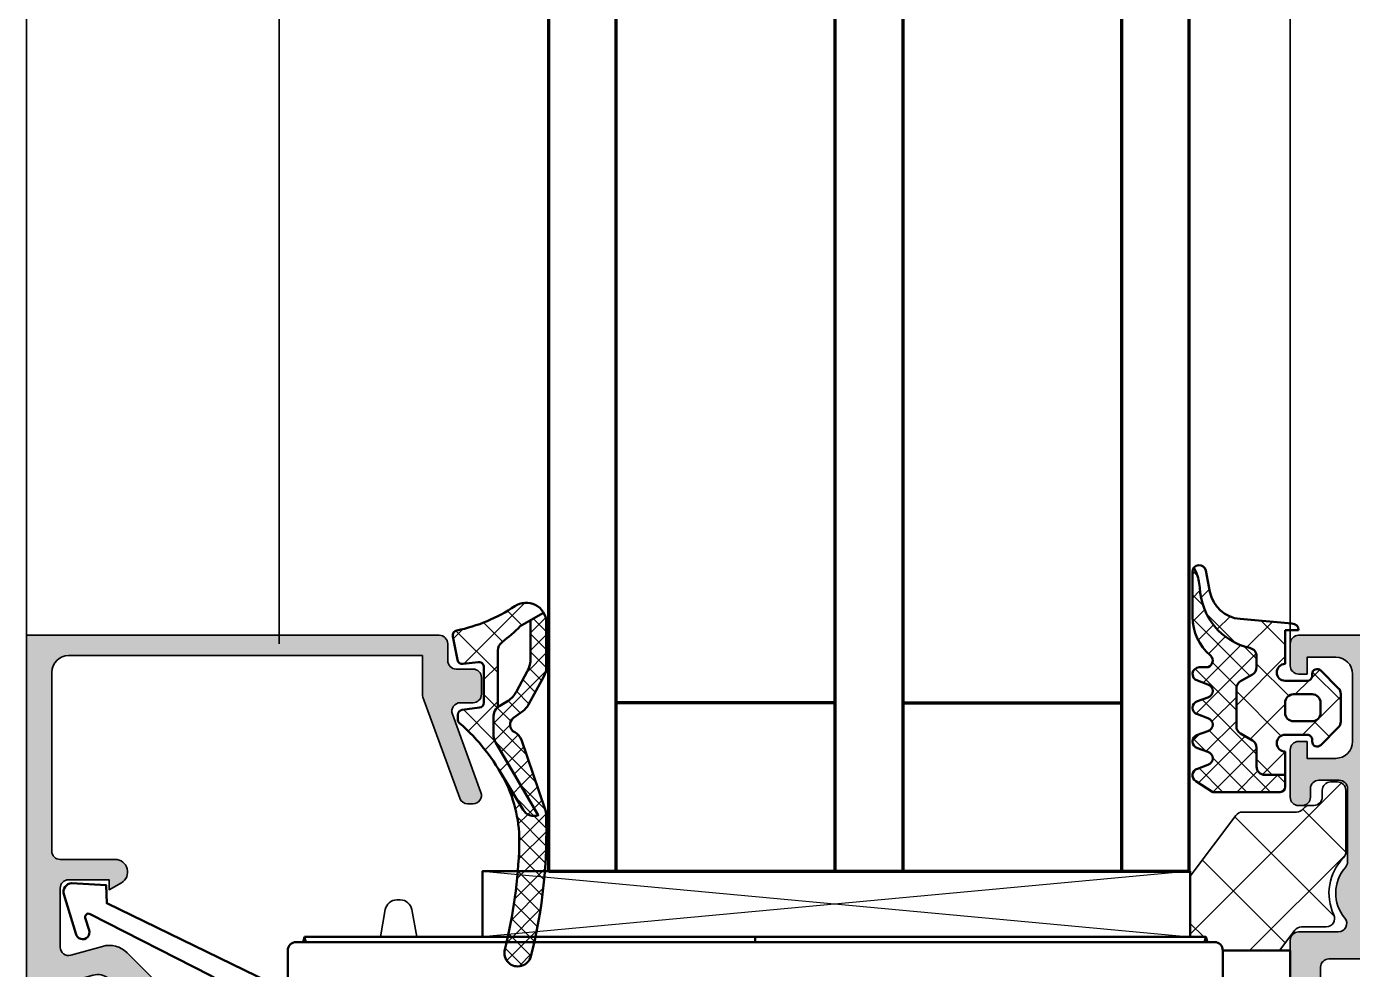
# Model space of a CAD drawing. Header units: millimetres. Extents: x -1189 to 0, y 0 to 841.
# Drawn here: x -469 to -390.3, y 410.7 to 466.6 of the extents above; entities that cross this region are included whole.
import ezdxf

# ---------------------------------------------------------------- set-up
doc = ezdxf.new("R2010")
doc.units = ezdxf.units.MM
doc.linetypes.add('ACAD_ISO10W100', pattern=[18, 12, -3, 0, -3])
for name, color, linetype, lineweight in [('S03_AL_Kontur', 255, 'Continuous', 35), ('S04_AL_Schraffur', 253, 'Continuous', 25), ('S05_EPDM_Kontur', 31, 'Continuous', 50), ('S06_EPDM_Schraffur', 43, 'Continuous', 25), ('S13_Zubehör_Kontur', 32, 'Continuous', 50), ('S14_Zubehör_Schraffur', 33, 'Continuous', 25), ('S15_Glas_Kontur', 4, 'Continuous', 70), ('S18_Mittellinie', 10, 'ACAD_ISO10W100', 25), ('S27_Hilfslinie', 6, 'Continuous', 25), ('S35_Dämmung_Kontur', 3, 'Continuous', 35), ('S36_Dämmung_Schraffur', 120, 'Continuous', 25)]:
    doc.layers.add(name, color=color, linetype=linetype, lineweight=lineweight)

# ---------------------------------------------------------------- blocks, each defined once
blk = doc.blocks.new('265266_s1')
at = {"layer": 'S13_Zubehör_Kontur'}
for p, q in [((-49.50000000000006, 5.800000000001347), (-49.58660254037846, 5.500000000001364)), ((-22.75, 5.800000000005923), (-49.50000000000006, 5.800000000001347)), ((-49.41339745962159, 5.500000000001307), (-49.50000000000006, 5.800000000001347)), ((-22.74999999999994, 5.500000000005855), (-22.75, 5.800000000005923)), ((4, 5.800000000001347), (-22.75, 5.800000000005923)), ((3.913397459621535, 5.500000000001307), (4, 5.800000000001347)), ((4, 5.800000000001347), (4.086602540378465, 5.500000000001364)), ((-52.20098834950363, 4.999999999999915), (-54.5, 4.999999999999915)), ((-54.5, 4.999999999999915), (-54.5, -2.000000000000085)), ((-52.20098834950363, 4.999999999999915), (-50.99957028282455, 5.000000000008527)), ((-50.99957028282455, 5.000000000008527), (-50.5, 5.00000000000864)), ((-50.5, 5.000000000000028), (-50.5, -3)), ((4.5, 5.5), (-50, 5.500000000000028)), ((5, 2), (5, 5.000000000000028)), ((-16, 2.499999999997044), (-16, -2.955857780762017e-12)), ((-2.5, 2.999999999997044), (-15.5, 2.999999999997044)), ((-2, -2.955857780762017e-12), (-2, 2.499999999997044)), ((-41, 1.5), (-31.5, 1.5)), ((-41, -3), (-41, 1.5)), ((-31.5, 1.5), (-31.5, -3)), ((-0.5, -3), (-0.5, 1.010000000000019)), ((-0.009999999999990905, 1.5), (4.5, 1.5)), ((0, 1.500000000003126), (0, -0.2999999999968566)), ((-15.5, -0.5000000000029559), (-2.5, -0.5000000000029559)), ((0, -0.2999999999968566), (0.6803300858899206, -0.9803300858868056)), ((-52.20098834950363, -2.000000000000085), (-54.5, -2.000000000000085)), ((-52.20098834950363, -2.000000000000085), (-50.99957028282455, -1.999999999991473)), ((-50.99957028282455, -1.99999999999153), (-50.50000000000006, -1.99999999999136)), ((-0.3803300858899092, -2.040990257666607), (-0.5, -1.921320343556545)), ((-50, -3.5), (-41.5, -3.5)), ((-31, -3.5), (-1, -3.5))]:
    blk.add_line(p, q, dxfattribs=at)
for centre, radius, start, end in [((-50, 5.000000000000028), 0.4999999999999988, 90, 180), ((4.5, 5.000000000000028), 0.4999999999999957, 0, 90), ((-15.5, 2.499999999997044), 0.4999999999999971, 90, 180), ((-2.5, 2.499999999997044), 0.4999999999999982, 0, 90), ((4.5, 2), 0.4999999999999982, 270, 0), ((-0.009999999999990905, 1.009999999999991), 0.4900000000000138, 90, 180), ((-15.5, -2.955857780762017e-12), 0.4999999999999982, 180, 270), ((-2.5, -2.955857780762017e-12), 0.4999999999999938, 270, 0), ((0.1500000000000341, -1.510660171776692), 0.7499999999999993, 224.9999999999988, 44.99999999999885), ((-50, -3), 0.4999999999999993, 180, 270), ((-41.5, -3), 0.4999999999999993, 270, 0), ((-31, -3), 0.5000000000000004, 180, 270), ((-1, -3), 0.4999999999999982, 270, 0)]:
    blk.add_arc(centre, radius, start, end, dxfattribs=at)
blk = doc.blocks.new('284321_s')
at = {"layer": 'S06_EPDM_Schraffur'}
h = blk.add_hatch(dxfattribs=at)
h.set_pattern_fill('NETZ', color=256, scale=2, angle=45, style=0)
h.set_pattern_definition([(45, (-5.979347275837588, -9.278510235072648), (-1.414213562373095, 1.414213562373095), []), (135, (-5.979347275837588, -9.278510235072648), (-1.414213562373095, -1.414213562373095), [])])
h.paths.add_polyline_path([(-0.3999790000000003, -1.299988000000015), (-0.3999790000000001, -1.200000001397133e-05, -0.4142135623730951), (-0.09997899999999964, 0.2999879999999861), (4.599999999994983e-05, 0.2999879999999858, 0.6679111284587087), (0.212297017331592, 0.812009895355481), (-0.8283893595662757, 1.853428954997566, 0.1990038235387452), (-1.182067141974669, 1.999999999999986), (-2.818115582841876, 1.999999999999986, 0.1990380130521464), (-3.171839854900998, 1.85338242649604), (-4.212301265536798, 0.8119145223560058, 0.6678172218043976), (-3.999953999999999, 0.2999879999999867), (-3.89996, 0.2999879999999867, -0.4142135623730951), (-3.59996, -1.200000001418491e-05), (-3.599959999999998, -1.299988000000013, -1), (-4.599959999974696, -1.299999237060561), (-5.979347275837587, -1.29999923706056), (-5.979347275837588, -2.497567728214286, 0.4142135623730951), (-5.479347275837587, -2.997567728214285), (-4.368024699250772, -2.997567728214284, -0.2679491924311201), (-3.935011997358572, -3.247567728214275), (-3.530866808925782, -3.947567728214279, 0.267949192431124), (-3.097854107033576, -4.197567728214272), (-0.8608442593388665, -4.197567728214273, 0.2679491924311239), (-0.4278315574466628, -3.947567728214281), (-0.02368636901391781, -3.247567728214301, -0.2679491924311238), (0.4093263328783305, -2.997567728214285), (1.06074449317749, -2.997567728214285, -0.3534969980658867), (1.549587389633271, -3.392531436455834, 0.341599814051697), (5.140925753693862, -6.365635498201673, -0.06752679863076104), (6.038153546060274, -6.578184215367522), (6.310894151859288, -6.715088915592434, 0.6432424349068188), (6.141102057970421, -6.007187215280185), (4.880022241177082, -5.762001107622937, -0.3345433601071755), (3.269361383234079, -3.973360450798539), (3.000032407348655, -0.8999902761873573, 0.4142098836640213), (2.600002288818329, -0.4999640024314189), (2.600002288818327, -1.299999237060562), (0.600021000211541, -1.299988000000016, -1)])
h.paths.add_polyline_path([(-1.699966, -1.300012000000013), (-2.299973000000001, -1.300012000000013, -0.4142250617865642), (-2.799973, -0.800012000000014), (-2.799973, 0.2999879999999865, -0.4142353984452394), (-2.299973, 0.7999879999999865), (-1.699966, 0.7999879999999862, -0.414235398445239), (-1.199966, 0.2999879999999863), (-1.199966, -0.8000120000000134, -0.4142250617865648)], flags=16)
h = blk.add_hatch(dxfattribs=at)
h.set_pattern_fill('NETZ', color=256, angle=45, style=0)
h.set_pattern_definition([(45, (-7.000244580672491, -9.378509675498458), (-0.7071067811865475, 0.7071067811865476), []), (135, (-7.000244580672491, -9.378509675498458), (-0.7071067811865476, -0.7071067811865475), [])])
h.paths.add_polyline_path([(1.104974994592328, -5.740995458956932, 0.2202371181283667), (3.392356768698632, -6.799824801794105), (6.065270870516153, -6.79982440294593, 0.1669171903596241), (6.310894151859288, -6.715088915592434), (6.038153546060274, -6.578184215367522, 0.06752679863076298), (5.140925753693836, -6.365635498201671, -0.3422027620270613), (1.547792832586117, -3.384501751541772, 0.3488756812081263), (1.06074449317749, -2.997567728214285), (0.4093263328783305, -2.997567728214285, 0.2679491924311238), (-0.02368636901391781, -3.247567728214301), (-0.4278315574466628, -3.947567728214281, -0.2679491924311239), (-0.8608442593388665, -4.197567728214273), (-3.097854107033576, -4.197567728214272, -0.267949192431124), (-3.530866808925782, -3.947567728214279), (-3.935011997358572, -3.247567728214275, 0.2679491924311201), (-4.368024699250772, -2.997567728214284), (-5.479347275837587, -2.997567728214285, -0.4142135623730951), (-5.979347275837588, -2.497567728214286), (-5.979347275837587, -1.29999923706056), (-6.699996185302681, -1.29999923706056, 0.4142135623730955), (-6.999967829891258, -1.599970881649126), (-7.000244580672491, -5.599399982475973), (-6.346380012924186, -6.599823413872448, 0.6681840240919628), (-5.613599556381207, -6.503349720024792), (-5.386338966781588, -5.896294055962277, -0.7673244726008703), (-4.61359955638122, -5.896294055962276), (-4.386338966781593, -6.50334972002482, 0.7673331310115358), (-3.613599556381215, -6.50334972002482), (-3.386338966781608, -5.896294055962326, -0.767324604325376), (-2.61359979479978, -5.896294055962325), (-2.386339205200173, -6.503349720024822, 0.7673331310115383), (-1.613599794799794, -6.503349720024821), (-1.386339205200167, -5.896294055962274, -0.7673244726008739), (-0.6135997947997992, -5.896294055962274), (-0.3863392052001725, -6.503349720024821, 0.8769803813819306), (0.400000561960391, -6.399826549960409), (0.4000005619603912, -5.99982239974237, -0.6981236209333596)])
at = {"layer": 'S05_EPDM_Kontur'}
for p, q in [((-3.171839854900998, 1.85338242649604), (-4.212081999999998, 0.8121339999999885)), ((-1.182067141974669, 1.999999999999986), (-2.818115582841876, 1.999999999999986)), ((0.2121730000000002, 0.8121339999999855), (-0.8283893595662757, 1.853428954997566)), ((-3.999953999999999, 0.2999879999999867), (-3.89996, 0.2999879999999867)), ((-0.09997899999999964, 0.2999879999999861), (4.599999999994983e-05, 0.2999879999999858)), ((-3.59996, -1.200000001418491e-05), (-3.599959999999998, -1.299988000000013)), ((-0.3999790000000003, -1.299988000000015), (-0.3999790000000001, -1.200000001397133e-05)), ((2.600002288818329, -0.4999640024314189), (2.600002288818327, -1.299999237060562)), ((-4.599959999974696, -1.299999237060561), (-6.699996185302681, -1.29999923706056)), ((2.600002288818327, -1.299999237060562), (0.600021000211541, -1.299988000000016)), ((3.269361383234079, -3.973360450798539), (3.000032407348655, -0.8999902761873573)), ((-6.999967829891258, -1.599970881649126), (-7.000244580672491, -5.599399982475973)), ((-7.000244580672491, -5.599399982475973), (-6.346380012924186, -6.599823413872448)), ((-5.613599556381207, -6.503349720024792), (-5.386338966781588, -5.896294055962277)), ((-4.61359955638122, -5.896294055962276), (-4.386338966781593, -6.50334972002482)), ((-3.613599556381215, -6.50334972002482), (-3.386338966781608, -5.896294055962326)), ((-2.61359979479978, -5.896294055962325), (-2.386339205200173, -6.503349720024822)), ((-1.613599794799794, -6.503349720024821), (-1.386339205200167, -5.896294055962274)), ((-0.6135997947997992, -5.896294055962274), (-0.3863392052001725, -6.503349720024821)), ((0.400000561960391, -6.399826549960409), (0.4000005619603912, -5.99982239974237)), ((6.141102057970421, -6.007187215280185), (4.880022241177082, -5.762001107622937)), ((3.392356768698632, -6.799824801794105), (6.064141248858711, -6.79982440311449))]:
    blk.add_line(p, q, dxfattribs=at)
blk.add_lwpolyline([(-1.199966, -0.8000120000000134, -0.4142250617865648), (-1.699966, -1.300012000000013), (-2.299973000000001, -1.300012000000013, -0.4142250617865643), (-2.799973, -0.800012000000014), (-2.799973, 0.2999879999999865, -0.4142353984452393), (-2.299973, 0.7999879999999865), (-1.699966, 0.7999879999999862, -0.414235398445239), (-1.199966, 0.2999879999999863)], format="xyb", close=True, dxfattribs=at)
blk.add_lwpolyline([(-5.979347275837588, -1.299999237060561), (-5.979347275837588, -2.497567728214286, 0.414213562373095), (-5.479347275837587, -2.997567728214285), (-4.368024699250772, -2.997567728214284, -0.2679491924311201), (-3.935011997358572, -3.247567728214275), (-3.530866808925782, -3.947567728214279, 0.2679491924311239), (-3.097854107033576, -4.197567728214272), (-0.8608442593388665, -4.197567728214273, 0.267949192431124), (-0.4278315574466628, -3.947567728214281), (-0.02368636901391781, -3.247567728214301, -0.2679491924311236), (0.4093263328783305, -2.997567728214285), (1.06074449317749, -2.997567728214285, -0.3534969980658867), (1.549587389633271, -3.392531436455834, 0.3415998140516969), (5.140925753693862, -6.365635498201673, -0.06752679863076104), (6.038153546060274, -6.578184215367522), (6.310894151859288, -6.715088915592434)], format="xyb", dxfattribs=at)
for centre, radius, start, end in [((-2.818115582841874, 1.499999999999997), 0.4999999999999889, 90.0000000000002, 135.0276992235032), ((-1.182067141974668, 1.499999999999987), 0.499999999999999, 44.97983789557634, 90.00000000000011), ((-3.999954265388173, 0.599992003846034), 0.3000040038461644, 134.9980740408429, 270.0000506847311), ((1.733089717716185e-05, 0.6000035741004854), 0.300015575470291, 270.0054751110642, 44.99659114680607), ((-3.89996, -1.200000001341794e-05), 0.3000000000000002, 359.9999999999999, 89.99999999999993), ((-0.09997899999999987, -1.200000001411183e-05), 0.3000000000000002, 89.99999999999997, 180), ((2.600001699041799, -0.8999947107624201), 0.4000307083314359, 0.0006351573260438627, 89.99991552721995), ((-6.699996185302687, -1.599970881649131), 0.299971644588571, 89.99999999999899, 179.999999999999), ((-4.099959999987347, -1.299993618530287), 0.5000000000189171, 180.0006438361435, 0.0006438361435389345), ((0.1000210001057704, -1.299988000000015), 0.5000000001057707, 180, 359.9999999999999), ((5.261725772444853, -3.798763370053259), 1.999999999999999, 185.0082130055332, 258.9975035678985), ((-4.999969261581404, -5.999822817692918), 0.3999996920023282, 15.00018142191139, 164.9998185780888), ((-2.999969380790694, -5.999822717083705), 0.3999995508152173, 15.00017192125675, 164.9998280787434), ((-0.9999694999999831, -5.999822817692915), 0.3999996920023276, 15.00018142191127, 164.9998185780887), ((0.8000011215366502, -5.99982239807792), 0.4000005595762589, 40.32078762925614, 180.0000002384145), ((3.392287222492599, -3.799852783973204), 2.999972018627021, 220.3198220436176, 270.0013282470845), ((6.06470599999999, -6.399824403114489), 0.4000003986796171, 269.9191054115754, 78.98943755444431), ((-5.999969719983827, -6.399825962065333), 0.3999988397287728, 209.9996744855371, 345.0005278893483), ((-3.999969261581404, -6.399825471817628), 0.399998523826458, 194.9995569349766, 345.0004430650234), ((-1.999969499999984, -6.399825471817629), 0.3999985238264582, 194.9995569349766, 345.0004430650235), ((1.636970080894085e-05, -6.399828109706418), 0.3999841922626231, 194.99971580452, 0.0002234259883169192)]:
    blk.add_arc(centre, radius, start, end, dxfattribs=at)
blk = doc.blocks.new('284834_s_4')
at = {"layer": 'S06_EPDM_Schraffur'}
h = blk.add_hatch(dxfattribs=at)
h.set_pattern_fill('NETZ', color=256, scale=1.5, angle=45)
h.set_pattern_definition([(45, (4.618527782440651e-14, -6.217248937900877e-14), (-1.060660171779821, 1.060660171779821), []), (135, (4.618527782440651e-14, -6.217248937900877e-14), (-1.060660171779821, -1.060660171779821), [])])
h.paths.add_polyline_path([(-4.292322108936627, -1.88685411079482), (-4.418974105959659, -0.863689934999007, 0.3785845113067359), (-4.716701791131083, -0.6005440457937592), (-4.986091236170306, -0.6005440457937876, 0.2178148089074651), (-5.213024652356079, -0.7043267564988636, -0.07890133644020479), (-7.970923381065131, -3.029082521080829), (-10.35512309528816, -4.467681175653217, 0.3585867476476852), (-10.67235506620711, -5.366537785044335), (-6.380809303647208, -2.850357785034623, -0.133355478787174), (-5.875023040656185, -2.713016614566646), (-4.895486040946036, -2.713016614566646, -0.2332227197928231), (-4.269112976655105, -2.965980581424452), (-0.9081767676219208, -2.966961065090976, -0.2525647939278574), (-0.4067045990185072, -3.237528728917601, 0.02003485987901888), (0.5350520609075495, -4.304575527566305, -0.06734318113443603), (0.6000977311042455, -4.389865241365447), (1.338039694991085, -5.687538020746024, 0.4343098752681631), (1.729606453317206, -3.977942387288328, -0.09903865282443344), (0.2890333356856907, -0.540701028489428, 0.418974036814012), (-0.06921829164816629, -0.3070853155011317), (-1.462232569091338, -0.5777107992914292, 0.3995863500300293), (-1.702014044668953, -0.914568493142701), (-1.588474334598811, -1.812360139656368, -0.4515576509577187), (-1.886103702963691, -2.150000000000068), (-3.99459442376526, -2.150000000000068, -0.3785845113067052)])
h = blk.add_hatch(dxfattribs=at)
h.set_pattern_fill('NETZ', color=256, scale=0.75, angle=45)
h.set_pattern_definition([(45, (0, 0), (-0.5303300858899106, 0.5303300858899107), []), (135, (0, 0), (-0.5303300858899107, -0.5303300858899106), [])])
h.paths.add_polyline_path([(-10.35512309528814, -4.467681175653202), (-7.970923381065081, -3.029082521080751, -0.01717816299295799), (-8.660915494174658, -3.413727108565745, -0.1224070380123888), (-12.42967384891433, -4.244324722383929, -0.05543648981653529), (-18.63566311855443, -3.386669831167178, 1.002396834461796), (-19.05412876201825, -4.930733889962138, 0.0716282397202381), (-10.56669275618786, -5.834076501446472, 0.07380257150905672), (-10.3357883320697, -5.790996225201032), (-6.203197273518225, -4.367214242073701, 0.1945354005817376), (-5.750699159700684, -3.973485674674669, -0.55818124859497), (-4.902400595487012, -3.90366084103481), (-4.499416809097415, -4.450921784162057, 0.10951781168328), (-4.108173432234397, -4.792626617894345), (-2.441550573791062, -5.70255852487197, 0.1256080159683955), (-1.86642538418981, -5.849313691735807), (0.7770782648668106, -5.849134311499347, 0.1234735650925043), (1.33803969499111, -5.687538020746004), (0.8998821958985381, -4.917036968523666), (-1.341667188031906, -4.919885342704822, -0.1254845110397519), (-2.155951102753436, -4.713357538150322), (-3.337312259879411, -4.070953698045784, -0.1095178116832543), (-3.892390636551866, -3.587808806032084), (-4.177048692848725, -3.093430734622625, 0.2883115770488477), (-4.895486040946034, -2.713016614566646), (-5.875023040656181, -2.713016614566646, 0.1333554787871751), (-6.38080930364721, -2.850357785034624), (-10.67235506620711, -5.366537785044335, -0.3585867476476977)])
at = {"layer": 'S05_EPDM_Kontur'}
blk.add_lwpolyline([(-1.866425384189721, -5.849313691735807, -0.1256080159684032), (-2.441550573791016, -5.702558524871995), (-4.108173432234548, -4.792626617894262, -0.1095178116832411), (-4.499416809097408, -4.450921784162068), (-4.902400595487062, -3.903660841034741, 0.5581812485949139), (-5.750699159700684, -3.973485674674668, -0.1945354005817277), (-6.203197273518196, -4.367214242073691), (-10.33578833206958, -5.79099622520099, -0.07387214856912423), (-10.56691404415029, -5.834084687254011, -0.07144406046741147), (-19.03307107286453, -4.936081273782014, -1.016104089030733), (-18.6356631185546, -3.386669831167131, 0.05543648981663499), (-12.42967384890325, -4.244324722384226, 0.1224070380120401), (-8.66091549417457, -3.4137271085657, 0.09620990040968319), (-5.213024652356022, -0.7043267564988351, -0.2178148089074611), (-4.986091236170363, -0.6005440457937876), (-4.716701791131083, -0.6005440457937592, -0.3785845113067394), (-4.418974105959659, -0.8636899349989218), (-4.292322108936627, -1.88685411079482, 0.3785845113067069), (-3.994594423765317, -2.150000000000068), (-1.886103702963691, -2.150000000000096, 0.4515576509577157), (-1.588474334598811, -1.812360139656425), (-1.702014044668896, -0.9145684931426157, -0.3995863500300081), (-1.462232569091338, -0.5777107992914576), (-0.06921829164822313, -0.3070853155011033, -0.4189740368140299), (0.289033335685577, -0.5407010284893712, 0.0990386528244296), (1.729606453317206, -3.977942387288385, -0.5893899407587327), (0.7770782648668053, -5.849134311499347)], format="xyb", close=True, dxfattribs=at)
for points in [[(0.8998821958985452, -4.917036968523666), (-1.341667188031874, -4.919885342704822, -0.1254845110397557), (-2.155951102753431, -4.713357538150325), (-3.337312259879479, -4.070953698045747, -0.1095178116832417), (-3.892390636551863, -3.587808806032092), (-4.177048692848711, -3.093430734622649, 0.2883115770488582), (-4.895486040946036, -2.713016614566646), (-5.875023040656185, -2.713016614566646, 0.1333554787871737), (-6.380809303647208, -2.850357785034623), (-10.67235506620711, -5.366537785044335, -0.3585867476476867), (-10.35512309528816, -4.467681175653217), (-7.970923381065131, -3.029082521080829)], [(-4.269112976655105, -2.965980581424452), (-0.9081767676216934, -2.966961065090976, -0.2525647939281162), (-0.4067045990180524, -3.23752872891817, 0.02003485987900707), (0.5350520609074927, -4.304575527566248, -0.06734318113447782), (0.6000977311041886, -4.389865241365447), (1.338039617576943, -5.687537884612999)]]:
    blk.add_lwpolyline(points, format="xyb", dxfattribs=at)
blk = doc.blocks.new('184060_s')
at = {"layer": 'S04_AL_Schraffur'}
h = blk.add_hatch(color=256, dxfattribs=at)
h.dxf.hatch_style = 1
h.paths.add_polyline_path([(3.5, -2.000000000000002), (7, -2.000000000000002, -0.4142135623730951), (7.5, -2.500000000000002), (7.5, -4.900000000000006), (6.899999999999999, -4.900000000000007), (7.321891108675448, -5.630736835487442, 0.7673269879789589), (8.700000000000003, -5.261473670974876), (8.700000000000003, -2.000000000000005, -0.4142135623730951), (9.200000000000003, -1.500000000000005), (19.8, -1.500000000000004, -0.4142135623730953), (20.8, -2.500000000000003), (20.8, -23.5), (18.49155222858762, -23.50000000000001, 0.08748866352592333), (18.32054215692481, -23.53015368960705), (12.32898992833717, -25.71090035786426, 0.4071652212129072), (12.02616529512623, -26.34037333412874, 0.6286237500223678), (12.67101007166283, -26.96984631039296), (17.32898992833717, -25.27448029075196, -0.5205670505517436), (17.99999999999999, -25.7443266011449), (18, -26.50000000000001, 0.414213562373093), (18.5, -27.00000000000001), (19.50000000000001, -27.00000000000001, 0.4142135623730951), (20.00000000000001, -26.50000000000001), (20.00000000000001, -25.5, -0.414213562373095), (20.5, -25.00000000000001), (21.50000000000001, -25.00000000000001, 0.4142135623730951), (22.00000000000001, -24.50000000000001), (22.00000000000001, -3.33066907387547e-15), (0.4999999999999996, 0), (0.5, -0.9999999999999982), (0.621320343559641, -0.9999999999999982, -0.3359427940594452), (1.102613315050199, -1.364511714182405), (1.832090137890332, -3.955821107312429, -0.5205670505517468), (0.7949150974989934, -5.224012032307783), (-2.092541090258979, -5.008037653147753, 0.4362534643306893), (-2.200000000000003, -5.10775908848377), (-2.200000000000003, -6.040192156490628, 0.3925118718039246), (-1.737294548705117, -6.538799333170708), (-0.5087544777946649, -6.630691005921641, -0.6415104676625693), (-0.1924956359065053, -7.482851573194994), (-3.151065418948638, -10.44142135623712, -0.4203351235748818), (-3.436826505684113, -10.43844147572009), (-3.827830134750778, -10.03077926213988, 0.67574656276152), (-4.000000000000007, -10.1), (-4.000000000000007, -13.44999999999999, 0.2504916496335794), (-3.866666665654406, -13.69944382828742, -0.2504916496335794), (-3.600000000000009, -14.19833147918093), (-3.600000000000009, -15.24999999999999, 1), (-3.100000000000009, -15.24999999999999), (-3.100000000000009, -13.0572606931197, -0.1989123673796584), (-2.514213562373103, -11.64304713074661), (3.160660171779818, -5.968173396593698, 0.2713303702976984), (3.543878914471668, -4.50104836736109), (3.01870702850944, -2.635488285817597, -0.497070090795377)])
at = {"layer": 'S03_AL_Kontur'}
blk.add_lwpolyline([(9.200000000000003, -1.500000000000005, 0.414213562373095), (8.700000000000003, -2.000000000000005), (8.700000000000003, -5.261473670974873, -0.7673269879789606), (7.321891108675448, -5.63073683548744), (6.899999999999999, -4.900000000000006), (7.5, -4.900000000000006), (7.5, -2.500000000000002, 0.414213562373095), (7, -2.000000000000002), (3.5, -2.000000000000002, 0.4970700907953752), (3.018707028509439, -2.635488285817594), (3.543878914471669, -4.501048367361093, -0.2713303702976979), (3.160660171779817, -5.968173396593698), (-2.514213562373108, -11.64304713074661, 0.1989123673796572), (-3.100000000000009, -13.05726069311969), (-3.100000000000009, -15.24999999999999, -0.9999999999999999), (-3.600000000000009, -15.24999999999999), (-3.600000000000009, -14.19833147918093, 0.2504916496335782), (-3.8666666656544, -13.69944382828742, -0.2504916496335808), (-4.000000000000007, -13.45), (-4.000000000000007, -10.09999999999999, -0.6757465627615233), (-3.827830134750776, -10.03077926213988), (-3.436826505684117, -10.43844147572008, 0.4203351235748857), (-3.15106541894864, -10.44142135623712), (-0.1924956359065035, -7.482851573194992, 0.641510467662569), (-0.5087544777946675, -6.630691005921641), (-1.737294548705115, -6.538799333170708, -0.3925118718039265), (-2.200000000000003, -6.040192156490626), (-2.200000000000003, -5.107759088483768, -0.4362534643306898), (-2.092541090258976, -5.008037653147753), (0.7949150974989934, -5.224012032307783, 0.5205670505517458), (1.832090137890333, -3.955821107312431), (1.102613315050199, -1.364511714182406, 0.3359427940594434), (0.6213203435596455, -0.9999999999999982), (0.5, -0.9999999999999982), (0.5, 0), (22.00000000000001, -3.552713678800501e-15), (22.00000000000001, -24.50000000000001, -0.414213562373095), (21.50000000000001, -25.00000000000001), (20.5, -25.00000000000001, 0.414213562373095), (20.00000000000001, -25.50000000000001), (20.00000000000001, -26.50000000000001, -0.414213562373095), (19.50000000000001, -27.00000000000001), (18.49999999999999, -27.00000000000001, -0.414213562373095), (18, -26.50000000000001), (17.99999999999999, -25.74432660114491, 0.5205670505517458), (17.32898992833717, -25.27448029075196), (12.67101007166283, -26.96984631039296, -0.5205670505517468), (12.00000000000001, -26.50000000000001), (12, -26.18074666825722, -0.3152987888789817), (12.32898992833716, -25.71090035786427), (18.32054215692481, -23.53015368960705, -0.08748866352592423), (18.49155222858762, -23.50000000000001), (20.8, -23.50000000000001), (20.8, -2.500000000000002, 0.4142135623730951), (19.8, -1.500000000000004)], format="xyb", close=True, dxfattribs=at)
blk = doc.blocks.new('*U68')
at = {"layer": 'S13_Zubehör_Kontur'}
blk.add_lwpolyline([(-2.571075439453125, 1.183913707733155), (-2.571075439453125, 4.769302368164062, -0.6902169872725703), (-2.074325561523438, 5.030044555664062), (-1.630401611328125, 4.586074829101562, 0.9998158445119428), (-1.347564697265625, 4.868911743164063), (-1.775584834161962, 5.297841319351683, 0.6685624710560516), (-2.971084594726564, 4.803392143722458), (-2.971084594726562, -1.303268432617187, 0.4141686258979999), (-1.971084594726563, -2.303268671035766, 0.4499140463727664), (-0.2710754871368409, -0.8114857673645037), (-0.2710754871368409, 0.3967070579528811), (1.187743663787842, 0.1394777297973632, -0.3394538220129616), (1.928924560546875, -0.826447963714599), (1.928924560546875, -1.0050774990895, -0.03567362696000254), (1.999999999998863, -0.9999999999990905), (3.128921508789062, -0.999999999999775), (3.128921508789062, 0.09675550460815589), (7.803542137145995, 9.735348701477044), (8.881485939025879, 9.773014068603514), (8.988870620727539, 11.82204818725587, 0.4942764695981427), (8.331171989440916, 12.2771987915039), (5.999925613403321, 11.56449699401855, 1.103660105810176), (6.207648277282713, 10.79141998291016), (6.927429803476321, 11.01113335270548, -0.6620379591667331), (7.163942905059012, 10.72889478457065), (3.509921550750731, 3.57275581359863, -0.2084187098904126), (2.639921665191649, 2.745755195617677), (-0.4128303288142404, 1.636121752127141, 0.3155744988159564), (-1.071075439453125, 0.6967310905456552), (-1.071075439453125, -0.7532811164855949, -0.9999999999999999), (-2.17108154296875, -0.7532811164855949), (-2.17108154296875, 0.3967432975769045, 0.2988987452122018), (-2.410064697265619, 0.8605494499206207, -0.1870180861293684)], format="xyb", close=True, dxfattribs=at)
blk = doc.blocks.new('*U69')
at = {"layer": 'S36_Dämmung_Schraffur'}
h = blk.add_hatch(dxfattribs=at)
h.set_pattern_fill('NET', color=256, angle=45)
h.set_pattern_definition([(45, (0, 0), (-2.245064030267288, 2.245064030267288), []), (135, (0, 0), (-2.245064030267288, -2.245064030267288), [])])
edge = h.paths.add_edge_path()
edge.add_line((14.99982605761471, -57.29999999999924), (14.99982605761471, -56.8999999999996))
edge.add_arc((14.49982605761471, -56.89999999999961), 0.5, 8.142219984546603e-13, 90.0000000000004)
edge.add_line((14.49982605761471, -56.39999999999961), (14.10730727580386, -56.39999999999961))
edge.add_arc((14.10730727580386, -55.89999999999961), 0.5, 180, 270.0000000000002, ccw=False)
edge.add_line((13.60730727580386, -55.89999999999961), (13.60730727580386, -55.663819576328))
edge.add_arc((13.10730727580386, -55.663819576328), 0.5000000000000036, 8.142219984546545e-13, 52.85736715560767)
edge.add_arc((13.71110856555258, -54.86668470536981), 0.4999999999998731, 180.0000000000277, 232.8573671556348, ccw=False)
edge.add_line((13.21110856555271, -54.86668470537005), (13.21110856555271, -51.66713599458578))
edge.add_arc((12.71110856555253, -51.66713599458578), 0.5000000000001776, 0, 53.000000000004)
edge.add_line((13.01201607712863, -51.26781823956197), (9.414980484615322, -48.55725750045985))
edge.add_line((9.414980484615322, -48.55725750045985), (5.799999999999727, -48.55725750045985))
edge.add_line((5.799999999999727, -48.55725750045985), (5.799999999999727, -49.5))
edge.add_line((5.799999999999727, -49.5), (5.499999999998408, -49.58660254037932))
edge.add_line((5.499999999998408, -49.58660254037932), (5.499999999998181, -50.00000000000091))
edge.add_arc((5.000000000007503, -50.00000000000023), 0.4999999999906777, 269.99999999992184, 359.99999999992184, ccw=False)
edge.add_line((5.000000000006821, -50.49999999999091), (4.999999999998181, -53.87006711643058))
edge.add_line((4.999999999998181, -53.87006711643058), (6.200907511576295, -54.7750158355792))
edge.add_arc((5.900000000000181, -55.17433359060303), 0.5000000000001953, 0, 53.00000000000392, ccw=False)
edge.add_line((6.400000000000375, -55.17433359060303), (6.400000000000375, -56.63772233983089))
edge.add_arc((6.900000000000777, -56.63772233983089), 0.5000000000004015, 180.0000000000008, 295.3769335251076)
edge.add_arc((8.400000000001748, -59.80000000000184), 3.000000000002337, 45.58469140279283, 115.3769335251555, ccw=False)
edge.add_arc((10.84948974278343, -57.30000000000462), 0.499999999994623, 225.584691402792, 269.9999999999998)
edge.add_line((10.84948974278343, -57.79999999999924), (14.49982605761471, -57.79999999999924))
edge.add_arc((14.49982605761471, -57.29999999999924), 0.5, 270.0000000000002, 360)
edge = h.paths.add_edge_path()
edge.add_line((-0.9999999999997158, 0.6992960849659803), (-0.9999999999997158, 0.6999999999998465))
edge.add_line((-0.9999999999997158, 0.6999999999998465), (-1.000758220418967, 0.6999999999998469))
edge.add_arc((-1.510660171778429, 0.1500000000001823), 0.7499999999998789, 47.08753440494661, 47.166571933905004, ccw=False)
edge = h.paths.add_edge_path()
edge.add_arc((-2.899999999999807, 0.1999999999998465), 0.5, 90, 180)
edge.add_line((-3.399999999999807, 0.1999999999998466), (-3.399999999999808, -0.6999999999973948))
edge.add_arc((-3.000000000001705, -1.000000000000113), 0.5000000000001134, 89.99999999998698, 143.1301023537763, ccw=False)
edge.add_line((-3.000000000001592, -0.5), (-1.921320343558136, -0.5))
edge.add_line((-1.921320343558136, -0.5), (-2.040990257668909, -0.3803300858889997))
edge.add_arc((-1.51066017177834, 0.1500000000000909), 0.749999999999886, 132.8334280660853, 224.9999999999201, ccw=False)
edge.add_line((-2.020562123137714, 0.6999999999998465), (-2.899999999999807, 0.6999999999998465))
edge = h.paths.add_edge_path()
edge.add_arc((7.300000000000881, -1.680841155012758), 0.6999999999994039, 280.0000000000293, 360.000000000052)
edge.add_line((8.000000000000284, -1.680841155012122), (8.000000000000284, -1.48084115501199))
edge.add_arc((7.300000000000928, -1.48084115501199), 0.6999999999993562, 0, 80.00000000002186)
edge.add_line((7.421553724367405, -0.7914757279040315), (5.799999999999727, -0.5055520556297098))
edge.add_line((5.799999999999727, -0.5055520556297098), (5.799999999999727, -2.656130254394881))
edge.add_line((5.799999999999727, -2.656130254394881), (7.421553724367981, -2.370206582120654))
edge = h.paths.add_edge_path()
edge.add_arc((-3.000000000002696, -31.00000000000024), 0.4999999999988489, 216.8698976462199, 270.00000000007446, ccw=False)
edge.add_line((-3.399999999999807, -31.30000000000217), (-3.399999999999867, -41.19999999999732))
edge.add_arc((-3.000000000001931, -41.49999999999989), 0.4999999999998863, 90.00000000001319, 143.1301023537792, ccw=False)
edge.add_line((-3.000000000002046, -41), (1.499999999998408, -41))
edge.add_line((1.499999999998408, -41), (1.499999999998181, -31.49999999999909))
edge.add_line((1.499999999998181, -31.49999999999909), (-3.000000000002046, -31.49999999999909))
at = {"layer": 'S35_Dämmung_Kontur'}
for points in [[(-2.899999999999807, 0.6999999999998465, 0.414213562373095), (-3.399999999999807, 0.1999999999998466), (-3.399999999999808, -0.6999999999973947, -0.2360679774981007), (-3.000000000001592, -0.5), (-1.921320343558136, -0.5), (-2.040990257668909, -0.3803300858889997, -0.4253328435381709), (-2.020562123137714, 0.6999999999998465)], [(-0.9999999999997158, 0.6992960849659803), (-0.9999999999997158, 0.6999999999998465), (-1.000758220418967, 0.6999999999998465, -0.0003448662919133114)], [(7.421553724367982, -2.370206582120654, 0.363970234266314), (8.000000000000284, -1.680841155012122), (8.000000000000284, -1.48084115501199, 0.36397023426631), (7.421553724367405, -0.7914757279040315), (5.799999999999727, -0.5055520556297098), (5.799999999999727, -2.656130254394881)], [(-3.000000000002046, -31.49999999999909, -0.2360679774984019), (-3.399999999999807, -31.30000000000217), (-3.399999999999867, -41.19999999999732, -0.2360679774979924), (-3.000000000002046, -41), (1.499999999998408, -41), (1.499999999998181, -31.49999999999909)], [(14.99982605761471, -57.29999999999924), (14.99982605761471, -56.8999999999996, 0.414213562373095), (14.49982605761471, -56.39999999999961), (14.10730727580386, -56.39999999999961, -0.414213562373095), (13.60730727580386, -55.89999999999961), (13.60730727580386, -55.663819576328, 0.2348119797528706), (13.40920792067836, -55.26525214084892, -0.2348119797528706), (13.21110856555271, -54.86668470537005), (13.21110856555271, -51.66713599458578, 0.2354687434833453), (13.01201607712863, -51.26781823956197), (9.414980484615322, -48.55725750045985), (5.799999999999727, -48.55725750045985), (5.799999999999727, -49.5), (5.499999999998408, -49.58660254037932), (5.499999999998181, -50.00000000000091, -0.414213562373095), (5.000000000006821, -50.49999999999091), (4.999999999998181, -53.87006711643058), (6.200907511576295, -54.7750158355792, -0.2354687434833453), (6.400000000000375, -55.17433359060303), (6.400000000000375, -56.63772233983089, 0.5507604245859966), (7.114285714286313, -57.08947629128404, -0.3143024389859457), (10.49956263667522, -57.65714285714355, 0.1962615682814758), (10.84948974278343, -57.79999999999924), (14.49982605761471, -57.79999999999924, 0.414213562373095)]]:
    blk.add_lwpolyline(points, format="xyb", close=True, dxfattribs=at)
blk = doc.blocks.new('460500_s')
at = {"layer": 'S04_AL_Schraffur'}
h = blk.add_hatch(color=256, dxfattribs=at)
h.dxf.hatch_style = 1
h.paths.add_polyline_path([(19.01, 10), (14.8, 9.999999999999998, -0.4142135623730956), (14.3, 10.5), (14.3, 11.2), (15.68149545762236, 13.59282032302755, 0.6114836639242047), (15.5479693045101, 13.79929768684223, 0.2722661568599596), (11.45923187862705, 10.80224742936023, -0.299550807458408), (11, 10.5), (10, 10.5, -0.2995508074584084), (9.540768121372949, 10.80224742936023, 0.2722661568599596), (5.452030695489896, 13.79929768684223, 0.6114836639242104), (5.318504542377635, 13.59282032302755), (6.699999999999999, 11.2), (6.700000000000001, 10.5, -0.4142135623730958), (6.200000000000001, 10), (1.990000000000002, 10, -0.4142135623730978), (1.789999999999999, 10.2), (1.789999999999999, 12.89999999999996, 0.4142135623730951), (1.489999999999959, 13.2), (0.5000000000000391, 13.2, 0.4142135623730943), (0.1999999999999993, 12.89999999999996), (0.1999999999999993, 11, -0.3178372451957803), (0.399999999999995, 10.71715728752538), (0.3999999999999986, 10.28284271247462, -0.3178372451957837), (0.1999999999999993, 10), (0.1999999999999957, 9.500000000000002), (-3.552713678800501e-15, 9.5), (0, 7.699999999999999, 0.4142135623730939), (0.5, 7.199999999999999), (1.5, 7.199999999999999), (1.5, 8), (4.299999999999999, 8, -0.4142135623730951), (4.799999999999999, 7.5), (4.800000000000001, -7.5, -0.4142135623730951), (4.300000000000001, -8), (1.5, -8), (1.5, -7.199999999999999), (0.5, -7.199999999999999, 0.4142135623730951), (0, -7.699999999999999), (-7.105427357601002e-15, -9.5), (0.1999999999999993, -9.5), (0.1999999999999993, -10, -0.3178372451957755), (0.399999999999995, -10.28284271247461), (0.4000000000000021, -10.71715728752537, -0.3178372451957896), (0.1999999999999993, -11), (0.2000000000000028, -12.89999999999996, 0.4142135623730951), (0.5000000000000462, -13.2), (1.489999999999959, -13.2, 0.4142135623730951), (1.789999999999999, -12.89999999999996), (1.790000000000003, -10.2, -0.4142135623731004), (1.990000000000002, -10), (6.199999999999999, -10, -0.4142135623730961), (6.699999999999999, -10.5), (6.699999999999999, -11.2), (5.318504542377635, -13.59282032302755, 0.6114836639242105), (5.452030695489896, -13.79929768684223, 0.2722661568599594), (9.54076812137295, -10.80224742936024, -0.2995508074584111), (10, -10.5), (11.00000000000001, -10.50000000000001, -0.299550807458404), (11.45923187862704, -10.80224742936023, 0.2722661568599596), (15.5479693045101, -13.79929768684223, 0.6114836639242098), (15.68149545762236, -13.59282032302755), (14.3, -11.2), (14.3, -10.5, -0.4142135623730951), (14.8, -10), (19.01, -10, -0.4142135623730952), (19.21, -10.2), (19.21, -12.89999999999996, 0.4142135623730924), (19.51000000000004, -13.2), (20.49999999999996, -13.2, 0.4142135623730939), (20.8, -12.89999999999997), (20.8, -11, -0.3178372451957806), (20.6, -10.71715728752538), (20.6, -10.28284271247461, -0.3178372451957785), (20.8, -10), (20.8, -2.299999999999995, -0.4142135623730955), (21.3, -1.799999999999997), (28.3, -1.800000000000002, -0.4142135623730951), (28.8, -2.300000000000001), (28.8, -4.500000000000007, 0.4142135623730961), (29.3, -5.000000000000007), (32.00000000000001, -5.000000000000007, -1), (33.40000000000001, -5.000000000000007), (47.5, -5, 0.414213562373097), (48.00000000000001, -4.499999999999996), (48.00000000000001, -0.5000000000000036, 0.4142135623730951), (47.5, 0), (46.2, -1.77635683940025e-15, 0.4142135623730951), (45.7, -0.5), (45.7, -1), (46.70000000000001, -0.9999999999999982), (46.7, -2.700000000000003, -0.4142135623730944), (45.7, -3.700000000000001), (41.7, -3.699999999999999, -0.4142135623730957), (40.7, -2.700000000000001), (40.7, -1.000000000000002), (41.70000000000001, -1), (41.7, -0.4999999999999929, 0.4142135623730913), (41.2, 0), (38.39983499146248, -3.552713678800501e-15, 0.4744978678081352), (37.90993704290584, -0.6000000000000707, 0.474497867808033), (38.39983499146248, -1.199999999999998), (38.89982605761438, -1.200000000000001, -0.414213562373093), (39.39982605761438, -1.699999999999996), (39.39982605761438, -2.900000000000009, -0.414213562373095), (38.89982605761438, -3.400000000000006), (34.55202591774521, -3.400000000000009, -0.1826758136815987), (34.22130700386214, -3.275000000000009, 0.3709772049447832), (31.22142857142858, -3.238231987288845, -0.6371021646145837), (30.40000000000001, -2.855238941047288), (30.40000000000001, -0.5000000000000018, 0.4142135623730962), (29.90000000000001, 1.77635683940025e-15), (21.3, 7.105427357601002e-15, -0.4142135623730944), (20.8, 0.5), (20.8, 10.00000000000001, -0.3178372451957777), (20.6, 10.28284271247462), (20.6, 10.71715728752538, -0.3178372451957868), (20.8, 11), (20.8, 12.89999999999996, 0.4142135623730951), (20.49999999999996, 13.2), (19.51000000000004, 13.2, 0.4142135623730951), (19.21, 12.89999999999996), (19.21, 10.2, -0.4142135623730949)])
h.paths.add_polyline_path([(19.00000000000001, 7.700000000000001), (19.00000000000001, -7.700000000000003, -0.4142135623730951), (18.50000000000001, -8.200000000000003), (7.100000000000001, -8.199999999999996, -0.4142135623730951), (6.600000000000001, -7.699999999999996), (6.600000000000001, 7.699999999999996, -0.4142135623730951), (7.100000000000001, 8.199999999999996), (18.50000000000001, 8.200000000000001, -0.414213562373095)], flags=16)
at = {"layer": 'S03_AL_Kontur'}
for points in [[(41.70000000000001, -1.000000000000001), (40.7, -1.000000000000002), (40.7, -2.700000000000002, 0.414213562373095), (41.7, -3.699999999999998), (45.7, -3.700000000000001, 0.4142135623730954), (46.7, -2.7), (46.70000000000001, -0.9999999999999998), (45.7, -0.9999999999999998), (45.7, -0.4999999999999982, -0.414213562373095), (46.2, 0), (47.5, 0, -0.414213562373095), (48.00000000000001, -0.5000000000000003), (48.00000000000001, -4.500000000000001, -0.414213562373095), (47.5, -5), (33.40000000000001, -5.000000000000007, 0.9999999999999999), (32.00000000000001, -5.000000000000007), (29.3, -5.000000000000005, -0.414213562373095), (28.8, -4.500000000000005), (28.8, -2.300000000000001, 0.414213562373095), (28.3, -1.800000000000002), (21.3, -1.799999999999997, 0.4142135623730952), (20.8, -2.299999999999997), (20.8, -10, 0.3178372451957852), (20.6, -10.28284271247462), (20.6, -10.71715728752538, 0.3178372451957806), (20.8, -11), (20.8, -12.89999999999996, -0.414213562373095), (20.49999999999996, -13.2), (19.51000000000004, -13.2, -0.414213562373095), (19.21, -12.89999999999996), (19.21, -10.2, 0.414213562373095), (19.01, -10), (14.8, -9.999999999999998, 0.414213562373095), (14.3, -10.5), (14.3, -11.2), (15.68149545762236, -13.59282032302755, -0.6114836639242075), (15.5479693045101, -13.79929768684223, -0.2722661568599596), (11.45923187862704, -10.80224742936023, 0.2995508074584078), (11, -10.50000000000001), (9.999999999999998, -10.5, 0.2995508074584078), (9.540768121372949, -10.80224742936023, -0.2722661568599595), (5.452030695489896, -13.79929768684223, -0.6114836639242103), (5.318504542377635, -13.59282032302755), (6.7, -11.2), (6.7, -10.5, 0.414213562373095), (6.200000000000001, -10), (1.99, -10, 0.414213562373095), (1.789999999999999, -10.2), (1.789999999999998, -12.89999999999996, -0.414213562373095), (1.489999999999958, -13.2), (0.5000000000000381, -13.2, -0.414213562373095), (0.1999999999999981, -12.89999999999996), (0.1999999999999992, -11, 0.317837245195783), (0.4000000000000008, -10.71715728752538), (0.3999999999999999, -10.28284271247462, 0.3178372451957843), (0.1999999999999999, -9.999999999999998), (0.1999999999999996, -9.500000000000002), (-3.33066907387547e-15, -9.5), (-4.163336342344337e-16, -7.7, -0.414213562373095), (0.5000000000000003, -7.199999999999999), (1.5, -7.199999999999999), (1.5, -8), (4.300000000000001, -8, 0.414213562373095), (4.800000000000002, -7.5), (4.799999999999999, 7.5, 0.414213562373095), (4.299999999999999, 8), (1.500000000000001, 8), (1.5, 7.199999999999999), (0.4999999999999996, 7.199999999999999, -0.4142135623730944), (-1.110223024625157e-15, 7.7), (-3.33066907387547e-15, 9.5), (0.1999999999999996, 9.500000000000002), (0.1999999999999996, 10, 0.317837245195782), (0.3999999999999986, 10.28284271247462), (0.3999999999999998, 10.71715728752538, 0.317837245195783), (0.1999999999999993, 11), (0.1999999999999985, 12.89999999999996, -0.414213562373095), (0.5000000000000382, 13.2), (1.489999999999958, 13.2, -0.414213562373095), (1.789999999999998, 12.89999999999996), (1.79, 10.2, 0.414213562373095), (1.990000000000001, 10), (6.200000000000001, 10, 0.414213562373095), (6.700000000000001, 10.5), (6.7, 11.2), (5.318504542377635, 13.59282032302755, -0.6114836639242103), (5.452030695489895, 13.79929768684223, -0.2722661568599595), (9.540768121372949, 10.80224742936023, 0.2995508074584076), (9.999999999999998, 10.5), (11, 10.5, 0.2995508074584081), (11.45923187862705, 10.80224742936023, -0.2722661568599596), (15.5479693045101, 13.79929768684223, -0.6114836639242075), (15.68149545762236, 13.59282032302755), (14.3, 11.2), (14.3, 10.5, 0.414213562373095), (14.8, 9.999999999999998), (19.01, 10, 0.414213562373095), (19.21, 10.2), (19.21, 12.89999999999996, -0.414213562373095), (19.51000000000004, 13.2), (20.49999999999996, 13.2, -0.414213562373095), (20.8, 12.89999999999996), (20.8, 11, 0.3178372451957824), (20.6, 10.71715728752539), (20.6, 10.28284271247462, 0.3178372451957793), (20.8, 10.00000000000001), (20.8, 0.4999999999999993, 0.414213562373095), (21.3, 5.551115123125783e-15), (29.9, 5.551115123125783e-16, -0.414213562373095), (30.40000000000001, -0.4999999999999994), (30.40000000000001, -2.855238941047287, 0.6371021646145838), (31.22142857142858, -3.238231987288843, -0.3709772049447835), (34.22130700386214, -3.275000000000008, 0.1826758136815992), (34.55202591774522, -3.400000000000007), (38.89982605761438, -3.400000000000006, 0.414213562373095), (39.39982605761438, -2.900000000000006), (39.39982605761438, -1.7, 0.414213562373095), (38.89982605761438, -1.200000000000002), (38.39983499146248, -1.2, -0.414213562373095), (37.89983499146248, -0.7), (37.89983499146248, -0.5000000000000031, -0.414213562373095), (38.39983499146249, -3.05311331771918e-15), (41.2, -2.220446049250313e-15, -0.4142135623730944), (41.7, -0.4999999999999993)], [(18.50000000000001, -8.200000000000001, 0.414213562373095), (19.00000000000001, -7.700000000000001), (19.00000000000001, 7.700000000000001, 0.414213562373095), (18.50000000000001, 8.200000000000001), (7.100000000000001, 8.199999999999996, 0.414213562373095), (6.600000000000001, 7.699999999999996), (6.600000000000001, -7.699999999999996, 0.414213562373095), (7.100000000000001, -8.199999999999998)]]:
    blk.add_lwpolyline(points, format="xyb", close=True, dxfattribs=at)
blk = doc.blocks.new('490390_s_kv')
blk.add_blockref('460500_s', (-1.561528684135296e-12, -74.99999999999986))
blk = doc.blocks.new('*U73')
at = {"layer": 'S15_Glas_Kontur'}
for p, q in [((0, 37.99993896484375), (116.499640394201, 37.99993896484064)), ((0, 0), (0, 37.99993896484375)), ((0, 33.99993896484375), (116.499640394201, 33.99993896484202)), ((10, 20.99993896484375), (10, 33.99993896484375)), ((116.499640394201, 20.99993896484202), (0, 20.99993896484375)), ((0, 17), (116.499640394201, 16.99999999999827)), ((10, 17), (10, 4)), ((0, 4), (116.499640394201, 3.999999999998273)), ((0, 0), (116.499640394201, -2.181908061088865e-12))]:
    blk.add_line(p, q, dxfattribs=at)

msp = doc.modelspace()

# ---------------------------------------------------------------- linework, layer by layer
at = {"layer": 'S03_AL_Kontur'}
for p, q in [((-468.9999640088849, 430.5121067149773), (-468.9999640088854, 533.0118635156384)), ((-453.9999640088904, 430.0111327576667), (-454.0001708759373, 533.0118635156384)), ((-393.9999640088904, 430.0109498341519), (-393.9999640088899, 533.0118635156384))]:
    msp.add_line(p, q, dxfattribs=at)
at = {"layer": 'S13_Zubehör_Kontur'}
msp.add_lwpolyline([(-399.9427065084315, 416.5122275979495), (-441.9427065084315, 416.5122275979495), (-441.9427065084315, 412.6109498341536), (-399.9427065084315, 412.6109498341536)], close=True, dxfattribs=at)
at = {"layer": 'S14_Zubehör_Schraffur'}
for p, q in [((-399.9427065084315, 416.5122275979495), (-441.9427065084315, 412.6109498341536)), ((-441.9427065084315, 416.5122275979495), (-399.9427065084315, 412.6109498341536))]:
    msp.add_line(p, q, dxfattribs=at)

# ---------------------------------------------------------------- block references
at = {"color": 1, "xscale": -1, "rotation": 270}
msp.add_blockref('284321_s', (-393.0003009635461, 428.2105303353608), dxfattribs=at)
at = {"rotation": 90}
msp.add_blockref('490390_s_kv', (-469.0000000000014, 382.5109321117727), dxfattribs=at)
at = {"layer": 'S03_AL_Kontur', "xscale": -1, "rotation": 270}
msp.add_blockref('*U73', (-437.9999724533936, 416.5122231214375), dxfattribs=at)
at = {"layer": 'S03_AL_Kontur', "rotation": 90.00000000000001}
for name, p in [('284834_s_4', (-443.9999640088913, 430.5109498341524)), ('*U69', (-448.4999640088913, 406.8109498341521))]:
    msp.add_blockref(name, p, dxfattribs=at)
at = {"layer": 'S03_AL_Kontur', "xscale": -1}
msp.add_blockref('265266_s1', (-448.4999640088913, 406.8109498341521), dxfattribs=at)
at = {"layer": 'S18_Mittellinie', "rotation": 90.00000000000001}
msp.add_blockref('*U68', (-454.4999640088913, 406.8109498341521), dxfattribs=at)
at = {"layer": 'S27_Hilfslinie', "rotation": 90.00000000000001}
msp.add_blockref('184060_s', (-468.9999640088622, 408.5109498341415), dxfattribs=at)

doc.saveas('drawing.dxf')
